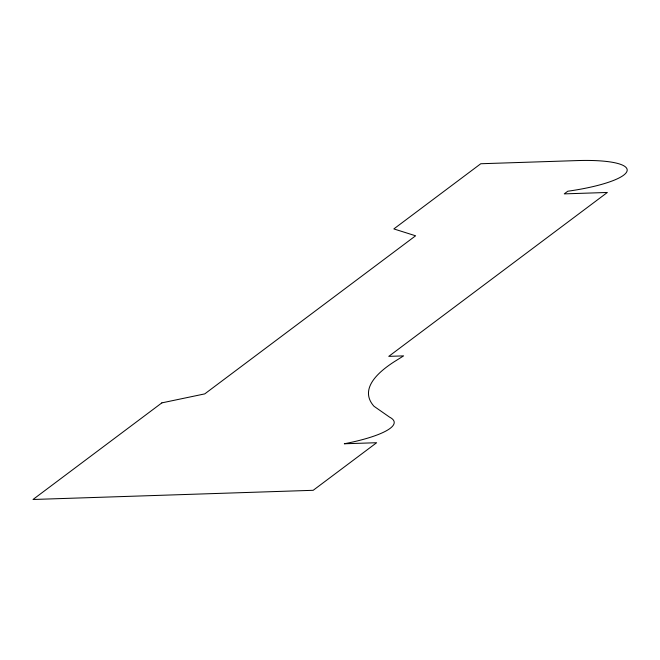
<?xml version="1.0" encoding="UTF-8"?>
<svg xmlns="http://www.w3.org/2000/svg" width="660" height="660" viewBox="0 0 660 660"><rect width="100%" height="100%" fill="white"/><g stroke="black" fill="none" stroke-linecap="round" stroke-linejoin="round"><path stroke-width="0.99" d="M161.849 402.88L33 499.488L313.186 490.306L376.645 442.72L344.322 443.776A83.861 17.581 -6.1 0 0 389.705 417.227L374.014 406.288A376.15 78.845 -6.1 0 1 393.682 362.101L403.59 355.88L388.757 356.367L607.357 192.464L564.25 193.875L567.773 191.235A72.798 15.262 -6.1 0 0 627 171.179A72.798 15.262 -6.1 0 0 577.756 160.57L480.769 163.746L393.847 228.921L415.602 235.793L204.757 393.888L161.849 402.88"/></g></svg>
